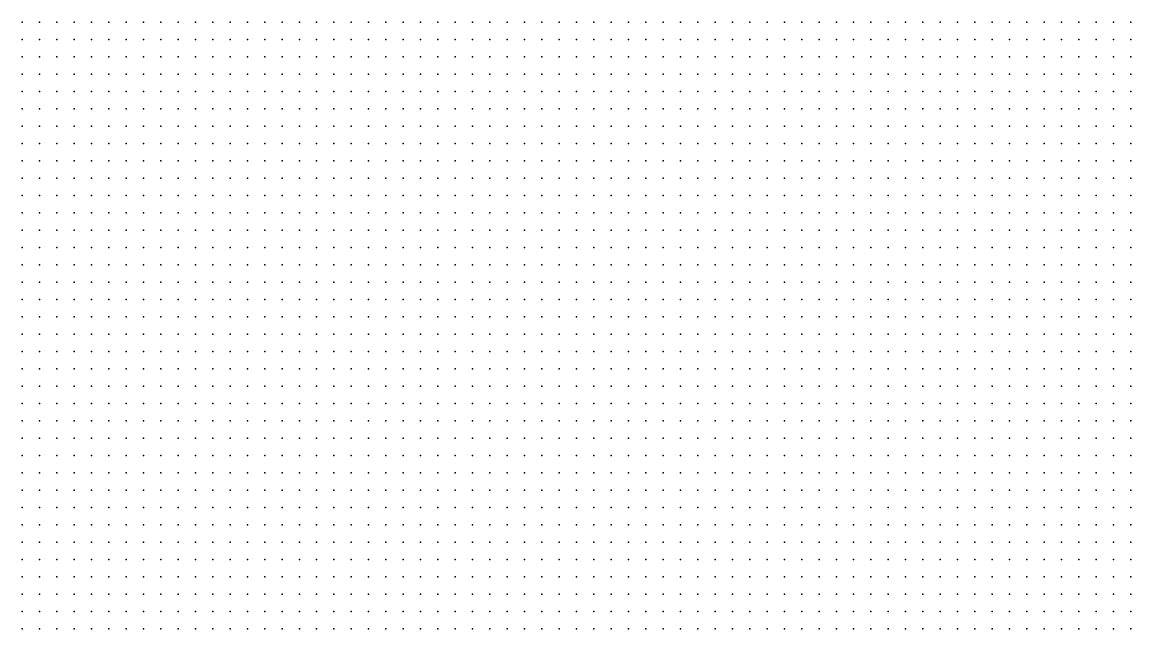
# Model space of a CAD drawing. Header units: metres. Extents: x 287878 to 288137, y 62805 to 63074.
# Drawn here: x 287943 to 288007, y 62912 to 62947 of the extents above; entities that cross this region are included whole.
import ezdxf

# ---------------------------------------------------------------- set-up
doc = ezdxf.new("R2010")
doc.units = ezdxf.units.M
doc.layers.add('SURVEY_INTERP', color=8, linetype='Continuous')

msp = doc.modelspace()

# ---------------------------------------------------------------- linework, layer by layer
at = {"layer": 'SURVEY_INTERP'}
for p in [(287943, 62947, 120.761), (287944, 62947, 120.745), (287945, 62947, 120.729), (287946, 62947, 120.712), (287947, 62947, 120.695), (287948, 62947, 120.678), (287949, 62947, 120.66), (287950, 62947, 120.641), (287951, 62947, 120.623), (287952, 62947, 120.604), (287953, 62947, 120.584), (287954, 62947, 120.564), (287955, 62947, 120.544), (287956, 62947, 120.524), (287957, 62947, 120.503), (287958, 62947, 120.482), (287959, 62947, 120.46), (287960, 62947, 120.439), (287961, 62947, 120.417), (287962, 62947, 120.394), (287963, 62947, 120.372), (287964, 62947, 120.349), (287965, 62947, 120.326), (287966, 62947, 120.303), (287967, 62947, 120.28), (287968, 62947, 120.256), (287969, 62947, 120.232), (287970, 62947, 120.209), (287971, 62947, 120.185), (287972, 62947, 120.16), (287973, 62947, 120.136), (287974, 62947, 120.112), (287975, 62947, 120.088), (287976, 62947, 120.063), (287977, 62947, 120.039), (287978, 62947, 120.014), (287979, 62947, 119.99), (287980, 62947, 119.965), (287981, 62947, 119.94), (287982, 62947, 119.916), (287983, 62947, 119.891), (287984, 62947, 119.866), (287985, 62947, 119.842), (287986, 62947, 119.817), (287987, 62947, 119.792), (287988, 62947, 119.768), (287989, 62947, 119.743), (287990, 62947, 119.719), (287991, 62947, 119.694), (287992, 62947, 119.67), (287993, 62947, 119.646), (287994, 62947, 119.621), (287995, 62947, 119.597), (287996, 62947, 119.573), (287997, 62947, 119.549), (287998, 62947, 119.525), (287999, 62947, 119.502), (288000, 62947, 119.478), (288001, 62947, 119.455), (288002, 62947, 119.432), (288003, 62947, 119.409), (288004, 62947, 119.387), (288005, 62947, 119.365), (288006, 62947, 119.343), (288007, 62947, 119.322), (287943, 62946, 120.712), (287944, 62946, 120.696), (287945, 62946, 120.68), (287946, 62946, 120.663), (287947, 62946, 120.646), (287948, 62946, 120.628), (287949, 62946, 120.611), (287950, 62946, 120.592), (287951, 62946, 120.574), (287952, 62946, 120.555), (287953, 62946, 120.536), (287954, 62946, 120.516), (287955, 62946, 120.496), (287956, 62946, 120.476), (287957, 62946, 120.455), (287958, 62946, 120.434), (287959, 62946, 120.413), (287960, 62946, 120.391), (287961, 62946, 120.37), (287962, 62946, 120.348), (287963, 62946, 120.325), (287964, 62946, 120.303), (287965, 62946, 120.28), (287966, 62946, 120.257), (287967, 62946, 120.234), (287968, 62946, 120.211), (287969, 62946, 120.187), (287970, 62946, 120.164), (287971, 62946, 120.14), (287972, 62946, 120.116), (287973, 62946, 120.092), (287974, 62946, 120.068), (287975, 62946, 120.044), (287976, 62946, 120.02), (287977, 62946, 119.996), (287978, 62946, 119.971), (287979, 62946, 119.947), (287980, 62946, 119.923), (287981, 62946, 119.898), (287982, 62946, 119.874), (287983, 62946, 119.85), (287984, 62946, 119.825), (287985, 62946, 119.801), (287986, 62946, 119.777), (287987, 62946, 119.752), (287988, 62946, 119.728), (287989, 62946, 119.704), (287990, 62946, 119.68), (287991, 62946, 119.655), (287992, 62946, 119.631), (287993, 62946, 119.607), (287994, 62946, 119.584), (287995, 62946, 119.56), (287996, 62946, 119.536), (287997, 62946, 119.513), (287998, 62946, 119.489), (287999, 62946, 119.466), (288000, 62946, 119.443), (288001, 62946, 119.421), (288002, 62946, 119.399), (288003, 62946, 119.377), (288004, 62946, 119.355), (288005, 62946, 119.334), (288006, 62946, 119.313), (288007, 62946, 119.293), (287943, 62945, 120.663), (287944, 62945, 120.647), (287945, 62945, 120.631), (287946, 62945, 120.614), (287947, 62945, 120.597), (287948, 62945, 120.58), (287949, 62945, 120.562), (287950, 62945, 120.544), (287951, 62945, 120.526), (287952, 62945, 120.507), (287953, 62945, 120.488), (287954, 62945, 120.468), (287955, 62945, 120.448), (287956, 62945, 120.428), (287957, 62945, 120.408), (287958, 62945, 120.387), (287959, 62945, 120.366), (287960, 62945, 120.345), (287961, 62945, 120.323), (287962, 62945, 120.301), (287963, 62945, 120.279), (287964, 62945, 120.257), (287965, 62945, 120.234), (287966, 62945, 120.212), (287967, 62945, 120.189), (287968, 62945, 120.166), (287969, 62945, 120.143), (287970, 62945, 120.119), (287971, 62945, 120.096), (287972, 62945, 120.072), (287973, 62945, 120.049), (287974, 62945, 120.025), (287975, 62945, 120.001), (287976, 62945, 119.977), (287977, 62945, 119.953), (287978, 62945, 119.929), (287979, 62945, 119.905), (287980, 62945, 119.881), (287981, 62945, 119.857), (287982, 62945, 119.833), (287983, 62945, 119.809), (287984, 62945, 119.785), (287985, 62945, 119.761), (287986, 62945, 119.737), (287987, 62945, 119.713), (287988, 62945, 119.689), (287989, 62945, 119.665), (287990, 62945, 119.641), (287991, 62945, 119.617), (287992, 62945, 119.593), (287993, 62945, 119.57), (287994, 62945, 119.546), (287995, 62945, 119.523), (287996, 62945, 119.5), (287997, 62945, 119.477), (287998, 62945, 119.454), (287999, 62945, 119.432), (288000, 62945, 119.409), (288001, 62945, 119.387), (288002, 62945, 119.366), (288003, 62945, 119.345), (288004, 62945, 119.324), (288005, 62945, 119.303), (288006, 62945, 119.283), (288007, 62945, 119.264), (287943, 62944, 120.614), (287944, 62944, 120.599), (287945, 62944, 120.583), (287946, 62944, 120.566), (287947, 62944, 120.549), (287948, 62944, 120.532), (287949, 62944, 120.514), (287950, 62944, 120.496), (287951, 62944, 120.478), (287952, 62944, 120.459), (287953, 62944, 120.44), (287954, 62944, 120.421), (287955, 62944, 120.401), (287956, 62944, 120.381), (287957, 62944, 120.361), (287958, 62944, 120.34), (287959, 62944, 120.32), (287960, 62944, 120.299), (287961, 62944, 120.277), (287962, 62944, 120.256), (287963, 62944, 120.234), (287964, 62944, 120.212), (287965, 62944, 120.189), (287966, 62944, 120.167), (287967, 62944, 120.144), (287968, 62944, 120.122), (287969, 62944, 120.099), (287970, 62944, 120.076), (287971, 62944, 120.052), (287972, 62944, 120.029), (287973, 62944, 120.006), (287974, 62944, 119.982), (287975, 62944, 119.958), (287976, 62944, 119.935), (287977, 62944, 119.911), (287978, 62944, 119.887), (287979, 62944, 119.864), (287980, 62944, 119.84), (287981, 62944, 119.816), (287982, 62944, 119.792), (287983, 62944, 119.768), (287984, 62944, 119.745), (287985, 62944, 119.721), (287986, 62944, 119.697), (287987, 62944, 119.673), (287988, 62944, 119.65), (287989, 62944, 119.626), (287990, 62944, 119.603), (287991, 62944, 119.579), (287992, 62944, 119.556), (287993, 62944, 119.533), (287994, 62944, 119.51), (287995, 62944, 119.487), (287996, 62944, 119.464), (287997, 62944, 119.442), (287998, 62944, 119.42), (287999, 62944, 119.398), (288000, 62944, 119.376), (288001, 62944, 119.355), (288002, 62944, 119.334), (288003, 62944, 119.313), (288004, 62944, 119.293), (288005, 62944, 119.273), (288006, 62944, 119.254), (288007, 62944, 119.236), (287943, 62943, 120.567), (287944, 62943, 120.551), (287945, 62943, 120.535), (287946, 62943, 120.519), (287947, 62943, 120.502), (287948, 62943, 120.485), (287949, 62943, 120.467), (287950, 62943, 120.449), (287951, 62943, 120.431), (287952, 62943, 120.412), (287953, 62943, 120.393), (287954, 62943, 120.374), (287955, 62943, 120.355), (287956, 62943, 120.335), (287957, 62943, 120.315), (287958, 62943, 120.295), (287959, 62943, 120.274), (287960, 62943, 120.253), (287961, 62943, 120.232), (287962, 62943, 120.21), (287963, 62943, 120.189), (287964, 62943, 120.167), (287965, 62943, 120.145), (287966, 62943, 120.123), (287967, 62943, 120.1), (287968, 62943, 120.078), (287969, 62943, 120.055), (287970, 62943, 120.032), (287971, 62943, 120.009), (287972, 62943, 119.986), (287973, 62943, 119.963), (287974, 62943, 119.94), (287975, 62943, 119.916), (287976, 62943, 119.893), (287977, 62943, 119.87), (287978, 62943, 119.846), (287979, 62943, 119.823), (287980, 62943, 119.799), (287981, 62943, 119.775), (287982, 62943, 119.752), (287983, 62943, 119.728), (287984, 62943, 119.705), (287985, 62943, 119.681), (287986, 62943, 119.658), (287987, 62943, 119.635), (287988, 62943, 119.611), (287989, 62943, 119.588), (287990, 62943, 119.565), (287991, 62943, 119.542), (287992, 62943, 119.519), (287993, 62943, 119.496), (287994, 62943, 119.474), (287995, 62943, 119.451), (287996, 62943, 119.429), (287997, 62943, 119.407), (287998, 62943, 119.386), (287999, 62943, 119.364), (288000, 62943, 119.343), (288001, 62943, 119.322), (288002, 62943, 119.302), (288003, 62943, 119.282), (288004, 62943, 119.263), (288005, 62943, 119.244), (288006, 62943, 119.226), (288007, 62943, 119.208), (287943, 62942, 120.52), (287944, 62942, 120.504), (287945, 62942, 120.488), (287946, 62942, 120.472), (287947, 62942, 120.455), (287948, 62942, 120.438), (287949, 62942, 120.42), (287950, 62942, 120.403), (287951, 62942, 120.385), (287952, 62942, 120.366), (287953, 62942, 120.347), (287954, 62942, 120.328), (287955, 62942, 120.309), (287956, 62942, 120.289), (287957, 62942, 120.269), (287958, 62942, 120.249), (287959, 62942, 120.229), (287960, 62942, 120.208), (287961, 62942, 120.187), (287962, 62942, 120.166), (287963, 62942, 120.144), (287964, 62942, 120.123), (287965, 62942, 120.101), (287966, 62942, 120.079), (287967, 62942, 120.057), (287968, 62942, 120.034), (287969, 62942, 120.012), (287970, 62942, 119.989), (287971, 62942, 119.967), (287972, 62942, 119.944), (287973, 62942, 119.921), (287974, 62942, 119.898), (287975, 62942, 119.875), (287976, 62942, 119.852), (287977, 62942, 119.828), (287978, 62942, 119.805), (287979, 62942, 119.782), (287980, 62942, 119.759), (287981, 62942, 119.735), (287982, 62942, 119.712), (287983, 62942, 119.689), (287984, 62942, 119.666), (287985, 62942, 119.643), (287986, 62942, 119.619), (287987, 62942, 119.596), (287988, 62942, 119.573), (287989, 62942, 119.551), (287990, 62942, 119.528), (287991, 62942, 119.505), (287992, 62942, 119.483), (287993, 62942, 119.46), (287994, 62942, 119.438), (287995, 62942, 119.416), (287996, 62942, 119.395), (287997, 62942, 119.373), (287998, 62942, 119.352), (287999, 62942, 119.331), (288000, 62942, 119.311), (288001, 62942, 119.291), (288002, 62942, 119.271), (288003, 62942, 119.252), (288004, 62942, 119.234), (288005, 62942, 119.216), (288006, 62942, 119.198), (288007, 62942, 119.181), (287943, 62941, 120.473), (287944, 62941, 120.458), (287945, 62941, 120.442), (287946, 62941, 120.425), (287947, 62941, 120.409), (287948, 62941, 120.392), (287949, 62941, 120.374), (287950, 62941, 120.357), (287951, 62941, 120.339), (287952, 62941, 120.32), (287953, 62941, 120.302), (287954, 62941, 120.283), (287955, 62941, 120.264), (287956, 62941, 120.244), (287957, 62941, 120.224), (287958, 62941, 120.204), (287959, 62941, 120.184), (287960, 62941, 120.163), (287961, 62941, 120.143), (287962, 62941, 120.122), (287963, 62941, 120.1), (287964, 62941, 120.079), (287965, 62941, 120.057), (287966, 62941, 120.036), (287967, 62941, 120.014), (287968, 62941, 119.991), (287969, 62941, 119.969), (287970, 62941, 119.947), (287971, 62941, 119.924), (287972, 62941, 119.902), (287973, 62941, 119.879), (287974, 62941, 119.856), (287975, 62941, 119.834), (287976, 62941, 119.811), (287977, 62941, 119.788), (287978, 62941, 119.765), (287979, 62941, 119.742), (287980, 62941, 119.719), (287981, 62941, 119.696), (287982, 62941, 119.673), (287983, 62941, 119.65), (287984, 62941, 119.627), (287985, 62941, 119.604), (287986, 62941, 119.581), (287987, 62941, 119.559), (287988, 62941, 119.536), (287989, 62941, 119.514), (287990, 62941, 119.491), (287991, 62941, 119.469), (287992, 62941, 119.447), (287993, 62941, 119.425), (287994, 62941, 119.403), (287995, 62941, 119.382), (287996, 62941, 119.361), (287997, 62941, 119.34), (287998, 62941, 119.319), (287999, 62941, 119.299), (288000, 62941, 119.279), (288001, 62941, 119.26), (288002, 62941, 119.241), (288003, 62941, 119.222), (288004, 62941, 119.205), (288005, 62941, 119.187), (288006, 62941, 119.171), (288007, 62941, 119.155), (287943, 62940, 120.427), (287944, 62940, 120.412), (287945, 62940, 120.396), (287946, 62940, 120.38), (287947, 62940, 120.363), (287948, 62940, 120.346), (287949, 62940, 120.329), (287950, 62940, 120.311), (287951, 62940, 120.293), (287952, 62940, 120.275), (287953, 62940, 120.257), (287954, 62940, 120.238), (287955, 62940, 120.219), (287956, 62940, 120.199), (287957, 62940, 120.18), (287958, 62940, 120.16), (287959, 62940, 120.14), (287960, 62940, 120.119), (287961, 62940, 120.099), (287962, 62940, 120.078), (287963, 62940, 120.057), (287964, 62940, 120.036), (287965, 62940, 120.014), (287966, 62940, 119.993), (287967, 62940, 119.971), (287968, 62940, 119.949), (287969, 62940, 119.927), (287970, 62940, 119.905), (287971, 62940, 119.883), (287972, 62940, 119.86), (287973, 62940, 119.838), (287974, 62940, 119.815), (287975, 62940, 119.793), (287976, 62940, 119.77), (287977, 62940, 119.747), (287978, 62940, 119.725), (287979, 62940, 119.702), (287980, 62940, 119.679), (287981, 62940, 119.657), (287982, 62940, 119.634), (287983, 62940, 119.611), (287984, 62940, 119.589), (287985, 62940, 119.566), (287986, 62940, 119.544), (287987, 62940, 119.521), (287988, 62940, 119.499), (287989, 62940, 119.477), (287990, 62940, 119.455), (287991, 62940, 119.433), (287992, 62940, 119.411), (287993, 62940, 119.39), (287994, 62940, 119.369), (287995, 62940, 119.348), (287996, 62940, 119.327), (287997, 62940, 119.307), (287998, 62940, 119.287), (287999, 62940, 119.267), (288000, 62940, 119.248), (288001, 62940, 119.229), (288002, 62940, 119.211), (288003, 62940, 119.193), (288004, 62940, 119.176), (288005, 62940, 119.16), (288006, 62940, 119.144), (288007, 62940, 119.129), (287943, 62939, 120.382), (287944, 62939, 120.367), (287945, 62939, 120.351), (287946, 62939, 120.334), (287947, 62939, 120.318), (287948, 62939, 120.301), (287949, 62939, 120.284), (287950, 62939, 120.266), (287951, 62939, 120.249), (287952, 62939, 120.231), (287953, 62939, 120.212), (287954, 62939, 120.193), (287955, 62939, 120.174), (287956, 62939, 120.155), (287957, 62939, 120.136), (287958, 62939, 120.116), (287959, 62939, 120.096), (287960, 62939, 120.076), (287961, 62939, 120.055), (287962, 62939, 120.035), (287963, 62939, 120.014), (287964, 62939, 119.993), (287965, 62939, 119.972), (287966, 62939, 119.95), (287967, 62939, 119.929), (287968, 62939, 119.907), (287969, 62939, 119.885), (287970, 62939, 119.863), (287971, 62939, 119.841), (287972, 62939, 119.819), (287973, 62939, 119.797), (287974, 62939, 119.775), (287975, 62939, 119.752), (287976, 62939, 119.73), (287977, 62939, 119.708), (287978, 62939, 119.685), (287979, 62939, 119.663), (287980, 62939, 119.64), (287981, 62939, 119.618), (287982, 62939, 119.596), (287983, 62939, 119.573), (287984, 62939, 119.551), (287985, 62939, 119.529), (287986, 62939, 119.507), (287987, 62939, 119.485), (287988, 62939, 119.463), (287989, 62939, 119.441), (287990, 62939, 119.419), (287991, 62939, 119.398), (287992, 62939, 119.377), (287993, 62939, 119.356), (287994, 62939, 119.335), (287995, 62939, 119.314), (287996, 62939, 119.294), (287997, 62939, 119.274), (287998, 62939, 119.255), (287999, 62939, 119.236), (288000, 62939, 119.217), (288001, 62939, 119.199), (288002, 62939, 119.181), (288003, 62939, 119.165), (288004, 62939, 119.148), (288005, 62939, 119.133), (288006, 62939, 119.118), (288007, 62939, 119.104), (287943, 62938, 120.337), (287944, 62938, 120.322), (287945, 62938, 120.306), (287946, 62938, 120.29), (287947, 62938, 120.273), (287948, 62938, 120.257), (287949, 62938, 120.24), (287950, 62938, 120.222), (287951, 62938, 120.204), (287952, 62938, 120.186), (287953, 62938, 120.168), (287954, 62938, 120.15), (287955, 62938, 120.131), (287956, 62938, 120.112), (287957, 62938, 120.092), (287958, 62938, 120.073), (287959, 62938, 120.053), (287960, 62938, 120.033), (287961, 62938, 120.013), (287962, 62938, 119.992), (287963, 62938, 119.971), (287964, 62938, 119.951), (287965, 62938, 119.93), (287966, 62938, 119.908), (287967, 62938, 119.887), (287968, 62938, 119.866), (287969, 62938, 119.844), (287970, 62938, 119.822), (287971, 62938, 119.801), (287972, 62938, 119.779), (287973, 62938, 119.757), (287974, 62938, 119.735), (287975, 62938, 119.713), (287976, 62938, 119.69), (287977, 62938, 119.668), (287978, 62938, 119.646), (287979, 62938, 119.624), (287980, 62938, 119.602), (287981, 62938, 119.58), (287982, 62938, 119.558), (287983, 62938, 119.535), (287984, 62938, 119.513), (287985, 62938, 119.492), (287986, 62938, 119.47), (287987, 62938, 119.448), (287988, 62938, 119.427), (287989, 62938, 119.405), (287990, 62938, 119.384), (287991, 62938, 119.363), (287992, 62938, 119.342), (287993, 62938, 119.322), (287994, 62938, 119.301), (287995, 62938, 119.281), (287996, 62938, 119.262), (287997, 62938, 119.242), (287998, 62938, 119.223), (287999, 62938, 119.205), (288000, 62938, 119.187), (288001, 62938, 119.169), (288002, 62938, 119.152), (288003, 62938, 119.136), (288004, 62938, 119.121), (288005, 62938, 119.106), (288006, 62938, 119.092), (288007, 62938, 119.079), (287943, 62937, 120.293), (287944, 62937, 120.278), (287945, 62937, 120.262), (287946, 62937, 120.246), (287947, 62937, 120.229), (287948, 62937, 120.213), (287949, 62937, 120.196), (287950, 62937, 120.178), (287951, 62937, 120.161), (287952, 62937, 120.143), (287953, 62937, 120.125), (287954, 62937, 120.106), (287955, 62937, 120.087), (287956, 62937, 120.069), (287957, 62937, 120.049), (287958, 62937, 120.03), (287959, 62937, 120.01), (287960, 62937, 119.99), (287961, 62937, 119.97), (287962, 62937, 119.95), (287963, 62937, 119.929), (287964, 62937, 119.909), (287965, 62937, 119.888), (287966, 62937, 119.867), (287967, 62937, 119.846), (287968, 62937, 119.825), (287969, 62937, 119.803), (287970, 62937, 119.782), (287971, 62937, 119.76), (287972, 62937, 119.738), (287973, 62937, 119.717), (287974, 62937, 119.695), (287975, 62937, 119.673), (287976, 62937, 119.651), (287977, 62937, 119.629), (287978, 62937, 119.607), (287979, 62937, 119.586), (287980, 62937, 119.564), (287981, 62937, 119.542), (287982, 62937, 119.52), (287983, 62937, 119.498), (287984, 62937, 119.477), (287985, 62937, 119.455), (287986, 62937, 119.433), (287987, 62937, 119.412), (287988, 62937, 119.391), (287989, 62937, 119.37), (287990, 62937, 119.349), (287991, 62937, 119.328), (287992, 62937, 119.308), (287993, 62937, 119.288), (287994, 62937, 119.268), (287995, 62937, 119.249), (287996, 62937, 119.229), (287997, 62937, 119.211), (287998, 62937, 119.192), (287999, 62937, 119.174), (288000, 62937, 119.157), (288001, 62937, 119.14), (288002, 62937, 119.124), (288003, 62937, 119.108), (288004, 62937, 119.094), (288005, 62937, 119.08), (288006, 62937, 119.066), (288007, 62937, 119.054), (287943, 62936, 120.249), (287944, 62936, 120.234), (287945, 62936, 120.218), (287946, 62936, 120.202), (287947, 62936, 120.186), (287948, 62936, 120.169), (287949, 62936, 120.152), (287950, 62936, 120.135), (287951, 62936, 120.118), (287952, 62936, 120.1), (287953, 62936, 120.082), (287954, 62936, 120.063), (287955, 62936, 120.045), (287956, 62936, 120.026), (287957, 62936, 120.007), (287958, 62936, 119.988), (287959, 62936, 119.968), (287960, 62936, 119.948), (287961, 62936, 119.928), (287962, 62936, 119.908), (287963, 62936, 119.888), (287964, 62936, 119.867), (287965, 62936, 119.847), (287966, 62936, 119.826), (287967, 62936, 119.805), (287968, 62936, 119.784), (287969, 62936, 119.763), (287970, 62936, 119.742), (287971, 62936, 119.72), (287972, 62936, 119.699), (287973, 62936, 119.677), (287974, 62936, 119.656), (287975, 62936, 119.634), (287976, 62936, 119.612), (287977, 62936, 119.591), (287978, 62936, 119.569), (287979, 62936, 119.548), (287980, 62936, 119.526), (287981, 62936, 119.504), (287982, 62936, 119.483), (287983, 62936, 119.461), (287984, 62936, 119.44), (287985, 62936, 119.419), (287986, 62936, 119.398), (287987, 62936, 119.377), (287988, 62936, 119.356), (287989, 62936, 119.335), (287990, 62936, 119.315), (287991, 62936, 119.294), (287992, 62936, 119.274), (287993, 62936, 119.255), (287994, 62936, 119.235), (287995, 62936, 119.216), (287996, 62936, 119.198), (287997, 62936, 119.179), (287998, 62936, 119.162), (287999, 62936, 119.144), (288000, 62936, 119.128), (288001, 62936, 119.111), (288002, 62936, 119.096), (288003, 62936, 119.081), (288004, 62936, 119.067), (288005, 62936, 119.054), (288006, 62936, 119.041), (288007, 62936, 119.03), (287943, 62935, 120.206), (287944, 62935, 120.191), (287945, 62935, 120.175), (287946, 62935, 120.159), (287947, 62935, 120.143), (287948, 62935, 120.126), (287949, 62935, 120.109), (287950, 62935, 120.092), (287951, 62935, 120.075), (287952, 62935, 120.057), (287953, 62935, 120.039), (287954, 62935, 120.021), (287955, 62935, 120.002), (287956, 62935, 119.984), (287957, 62935, 119.965), (287958, 62935, 119.946), (287959, 62935, 119.926), (287960, 62935, 119.907), (287961, 62935, 119.887), (287962, 62935, 119.867), (287963, 62935, 119.847), (287964, 62935, 119.826), (287965, 62935, 119.806), (287966, 62935, 119.785), (287967, 62935, 119.765), (287968, 62935, 119.744), (287969, 62935, 119.723), (287970, 62935, 119.702), (287971, 62935, 119.681), (287972, 62935, 119.659), (287973, 62935, 119.638), (287974, 62935, 119.617), (287975, 62935, 119.595), (287976, 62935, 119.574), (287977, 62935, 119.553), (287978, 62935, 119.531), (287979, 62935, 119.51), (287980, 62935, 119.489), (287981, 62935, 119.467), (287982, 62935, 119.446), (287983, 62935, 119.425), (287984, 62935, 119.404), (287985, 62935, 119.383), (287986, 62935, 119.362), (287987, 62935, 119.341), (287988, 62935, 119.321), (287989, 62935, 119.301), (287990, 62935, 119.281), (287991, 62935, 119.261), (287992, 62935, 119.241), (287993, 62935, 119.222), (287994, 62935, 119.203), (287995, 62935, 119.185), (287996, 62935, 119.166), (287997, 62935, 119.149), (287998, 62935, 119.131), (287999, 62935, 119.115), (288000, 62935, 119.098), (288001, 62935, 119.083), (288002, 62935, 119.068), (288003, 62935, 119.054), (288004, 62935, 119.041), (288005, 62935, 119.028), (288006, 62935, 119.017), (288007, 62935, 119.006), (287943, 62934, 120.164), (287944, 62934, 120.148), (287945, 62934, 120.133), (287946, 62934, 120.117), (287947, 62934, 120.1), (287948, 62934, 120.084), (287949, 62934, 120.067), (287950, 62934, 120.05), (287951, 62934, 120.033), (287952, 62934, 120.015), (287953, 62934, 119.997), (287954, 62934, 119.979), (287955, 62934, 119.961), (287956, 62934, 119.942), (287957, 62934, 119.923), (287958, 62934, 119.904), (287959, 62934, 119.885), (287960, 62934, 119.866), (287961, 62934, 119.846), (287962, 62934, 119.826), (287963, 62934, 119.806), (287964, 62934, 119.786), (287965, 62934, 119.766), (287966, 62934, 119.745), (287967, 62934, 119.725), (287968, 62934, 119.704), (287969, 62934, 119.683), (287970, 62934, 119.662), (287971, 62934, 119.642), (287972, 62934, 119.621), (287973, 62934, 119.599), (287974, 62934, 119.578), (287975, 62934, 119.557), (287976, 62934, 119.536), (287977, 62934, 119.515), (287978, 62934, 119.494), (287979, 62934, 119.473), (287980, 62934, 119.452), (287981, 62934, 119.431), (287982, 62934, 119.41), (287983, 62934, 119.389), (287984, 62934, 119.368), (287985, 62934, 119.348), (287986, 62934, 119.327), (287987, 62934, 119.307), (287988, 62934, 119.287), (287989, 62934, 119.267), (287990, 62934, 119.247), (287991, 62934, 119.228), (287992, 62934, 119.209), (287993, 62934, 119.19), (287994, 62934, 119.171), (287995, 62934, 119.153), (287996, 62934, 119.135), (287997, 62934, 119.118), (287998, 62934, 119.101), (287999, 62934, 119.085), (288000, 62934, 119.07), (288001, 62934, 119.055), (288002, 62934, 119.041), (288003, 62934, 119.027), (288004, 62934, 119.015), (288005, 62934, 119.003), (288006, 62934, 118.992), (288007, 62934, 118.983), (287943, 62933, 120.122), (287944, 62933, 120.106), (287945, 62933, 120.091), (287946, 62933, 120.075), (287947, 62933, 120.059), (287948, 62933, 120.042), (287949, 62933, 120.025), (287950, 62933, 120.008), (287951, 62933, 119.991), (287952, 62933, 119.973), (287953, 62933, 119.956), (287954, 62933, 119.938), (287955, 62933, 119.919), (287956, 62933, 119.901), (287957, 62933, 119.882), (287958, 62933, 119.863), (287959, 62933, 119.844), (287960, 62933, 119.825), (287961, 62933, 119.805), (287962, 62933, 119.786), (287963, 62933, 119.766), (287964, 62933, 119.746), (287965, 62933, 119.726), (287966, 62933, 119.706), (287967, 62933, 119.685), (287968, 62933, 119.665), (287969, 62933, 119.644), (287970, 62933, 119.624), (287971, 62933, 119.603), (287972, 62933, 119.582), (287973, 62933, 119.561), (287974, 62933, 119.54), (287975, 62933, 119.519), (287976, 62933, 119.499), (287977, 62933, 119.478), (287978, 62933, 119.457), (287979, 62933, 119.436), (287980, 62933, 119.415), (287981, 62933, 119.394), (287982, 62933, 119.374), (287983, 62933, 119.353), (287984, 62933, 119.333), (287985, 62933, 119.313), (287986, 62933, 119.292), (287987, 62933, 119.272), (287988, 62933, 119.253), (287989, 62933, 119.233), (287990, 62933, 119.214), (287991, 62933, 119.195), (287992, 62933, 119.176), (287993, 62933, 119.158), (287994, 62933, 119.14), (287995, 62933, 119.122), (287996, 62933, 119.105), (287997, 62933, 119.088), (287998, 62933, 119.072), (287999, 62933, 119.056), (288000, 62933, 119.041), (288001, 62933, 119.027), (288002, 62933, 119.013), (288003, 62933, 119.001), (288004, 62933, 118.989), (288005, 62933, 118.978), (288006, 62933, 118.968), (288007, 62933, 118.959), (287943, 62932, 120.08), (287944, 62932, 120.065), (287945, 62932, 120.049), (287946, 62932, 120.033), (287947, 62932, 120.017), (287948, 62932, 120.001), (287949, 62932, 119.984), (287950, 62932, 119.967), (287951, 62932, 119.95), (287952, 62932, 119.932), (287953, 62932, 119.915), (287954, 62932, 119.897), (287955, 62932, 119.879), (287956, 62932, 119.86), (287957, 62932, 119.842), (287958, 62932, 119.823), (287959, 62932, 119.804), (287960, 62932, 119.785), (287961, 62932, 119.765), (287962, 62932, 119.746), (287963, 62932, 119.726), (287964, 62932, 119.706), (287965, 62932, 119.686), (287966, 62932, 119.666), (287967, 62932, 119.646), (287968, 62932, 119.626), (287969, 62932, 119.606), (287970, 62932, 119.585), (287971, 62932, 119.565), (287972, 62932, 119.544), (287973, 62932, 119.523), (287974, 62932, 119.503), (287975, 62932, 119.482), (287976, 62932, 119.461), (287977, 62932, 119.441), (287978, 62932, 119.42), (287979, 62932, 119.4), (287980, 62932, 119.379), (287981, 62932, 119.359), (287982, 62932, 119.338), (287983, 62932, 119.318), (287984, 62932, 119.298), (287985, 62932, 119.278), (287986, 62932, 119.258), (287987, 62932, 119.239), (287988, 62932, 119.219), (287989, 62932, 119.2), (287990, 62932, 119.181), (287991, 62932, 119.162), (287992, 62932, 119.144), (287993, 62932, 119.126), (287994, 62932, 119.109), (287995, 62932, 119.091), (287996, 62932, 119.075), (287997, 62932, 119.058), (287998, 62932, 119.043), (287999, 62932, 119.028), (288000, 62932, 119.013), (288001, 62932, 119), (288002, 62932, 118.987), (288003, 62932, 118.974), (288004, 62932, 118.963), (288005, 62932, 118.953), (288006, 62932, 118.944), (288007, 62932, 118.936), (287943, 62931, 120.039), (287944, 62931, 120.023), (287945, 62931, 120.008), (287946, 62931, 119.992), (287947, 62931, 119.976), (287948, 62931, 119.96), (287949, 62931, 119.943), (287950, 62931, 119.926), (287951, 62931, 119.909), (287952, 62931, 119.892), (287953, 62931, 119.874), (287954, 62931, 119.856), (287955, 62931, 119.838), (287956, 62931, 119.82), (287957, 62931, 119.801), (287958, 62931, 119.783), (287959, 62931, 119.764), (287960, 62931, 119.745), (287961, 62931, 119.726), (287962, 62931, 119.706), (287963, 62931, 119.687), (287964, 62931, 119.667), (287965, 62931, 119.647), (287966, 62931, 119.628), (287967, 62931, 119.608), (287968, 62931, 119.587), (287969, 62931, 119.567), (287970, 62931, 119.547), (287971, 62931, 119.527), (287972, 62931, 119.506), (287973, 62931, 119.486), (287974, 62931, 119.466), (287975, 62931, 119.445), (287976, 62931, 119.425), (287977, 62931, 119.404), (287978, 62931, 119.384), (287979, 62931, 119.364), (287980, 62931, 119.343), (287981, 62931, 119.323), (287982, 62931, 119.303), (287983, 62931, 119.283), (287984, 62931, 119.263), (287985, 62931, 119.244), (287986, 62931, 119.224), (287987, 62931, 119.205), (287988, 62931, 119.186), (287989, 62931, 119.167), (287990, 62931, 119.149), (287991, 62931, 119.13), (287992, 62931, 119.112), (287993, 62931, 119.095), (287994, 62931, 119.078), (287995, 62931, 119.061), (287996, 62931, 119.045), (287997, 62931, 119.029), (287998, 62931, 119.014), (287999, 62931, 118.999), (288000, 62931, 118.985), (288001, 62931, 118.972), (288002, 62931, 118.96), (288003, 62931, 118.949), (288004, 62931, 118.938), (288005, 62931, 118.929), (288006, 62931, 118.92), (288007, 62931, 118.913), (287943, 62930, 119.998), (287944, 62930, 119.983), (287945, 62930, 119.967), (287946, 62930, 119.951), (287947, 62930, 119.935), (287948, 62930, 119.919), (287949, 62930, 119.903), (287950, 62930, 119.886), (287951, 62930, 119.869), (287952, 62930, 119.851), (287953, 62930, 119.834), (287954, 62930, 119.816), (287955, 62930, 119.798), (287956, 62930, 119.78), (287957, 62930, 119.762), (287958, 62930, 119.743), (287959, 62930, 119.724), (287960, 62930, 119.706), (287961, 62930, 119.687), (287962, 62930, 119.667), (287963, 62930, 119.648), (287964, 62930, 119.628), (287965, 62930, 119.609), (287966, 62930, 119.589), (287967, 62930, 119.569), (287968, 62930, 119.549), (287969, 62930, 119.529), (287970, 62930, 119.509), (287971, 62930, 119.489), (287972, 62930, 119.469), (287973, 62930, 119.449), (287974, 62930, 119.429), (287975, 62930, 119.408), (287976, 62930, 119.388), (287977, 62930, 119.368), (287978, 62930, 119.348), (287979, 62930, 119.328), (287980, 62930, 119.308), (287981, 62930, 119.288), (287982, 62930, 119.268), (287983, 62930, 119.249), (287984, 62930, 119.229), (287985, 62930, 119.21), (287986, 62930, 119.191), (287987, 62930, 119.172), (287988, 62930, 119.153), (287989, 62930, 119.135), (287990, 62930, 119.116), (287991, 62930, 119.099), (287992, 62930, 119.081), (287993, 62930, 119.064), (287994, 62930, 119.047), (287995, 62930, 119.031), (287996, 62930, 119.015), (287997, 62930, 119), (287998, 62930, 118.985), (287999, 62930, 118.971), (288000, 62930, 118.958), (288001, 62930, 118.945), (288002, 62930, 118.934), (288003, 62930, 118.923), (288004, 62930, 118.913), (288005, 62930, 118.904), (288006, 62930, 118.897), (288007, 62930, 118.89), (287943, 62929, 119.958), (287944, 62929, 119.943), (287945, 62929, 119.927), (287946, 62929, 119.911), (287947, 62929, 119.895), (287948, 62929, 119.879), (287949, 62929, 119.863), (287950, 62929, 119.846), (287951, 62929, 119.829), (287952, 62929, 119.812), (287953, 62929, 119.794), (287954, 62929, 119.777), (287955, 62929, 119.759), (287956, 62929, 119.741), (287957, 62929, 119.722), (287958, 62929, 119.704), (287959, 62929, 119.685), (287960, 62929, 119.667), (287961, 62929, 119.648), (287962, 62929, 119.629), (287963, 62929, 119.609), (287964, 62929, 119.59), (287965, 62929, 119.571), (287966, 62929, 119.551), (287967, 62929, 119.531), (287968, 62929, 119.512), (287969, 62929, 119.492), (287970, 62929, 119.472), (287971, 62929, 119.452), (287972, 62929, 119.432), (287973, 62929, 119.412), (287974, 62929, 119.392), (287975, 62929, 119.372), (287976, 62929, 119.352), (287977, 62929, 119.332), (287978, 62929, 119.313), (287979, 62929, 119.293), (287980, 62929, 119.273), (287981, 62929, 119.253), (287982, 62929, 119.234), (287983, 62929, 119.215), (287984, 62929, 119.195), (287985, 62929, 119.176), (287986, 62929, 119.157), (287987, 62929, 119.139), (287988, 62929, 119.12), (287989, 62929, 119.102), (287990, 62929, 119.085), (287991, 62929, 119.067), (287992, 62929, 119.05), (287993, 62929, 119.033), (287994, 62929, 119.017), (287995, 62929, 119.001), (287996, 62929, 118.986), (287997, 62929, 118.971), (287998, 62929, 118.957), (287999, 62929, 118.943), (288000, 62929, 118.931), (288001, 62929, 118.919), (288002, 62929, 118.908), (288003, 62929, 118.897), (288004, 62929, 118.888), (288005, 62929, 118.88), (288006, 62929, 118.873), (288007, 62929, 118.867), (287943, 62928, 119.918), (287944, 62928, 119.903), (287945, 62928, 119.887), (287946, 62928, 119.872), (287947, 62928, 119.856), (287948, 62928, 119.839), (287949, 62928, 119.823), (287950, 62928, 119.806), (287951, 62928, 119.789), (287952, 62928, 119.772), (287953, 62928, 119.755), (287954, 62928, 119.737), (287955, 62928, 119.72), (287956, 62928, 119.702), (287957, 62928, 119.684), (287958, 62928, 119.665), (287959, 62928, 119.647), (287960, 62928, 119.628), (287961, 62928, 119.609), (287962, 62928, 119.59), (287963, 62928, 119.571), (287964, 62928, 119.552), (287965, 62928, 119.533), (287966, 62928, 119.514), (287967, 62928, 119.494), (287968, 62928, 119.474), (287969, 62928, 119.455), (287970, 62928, 119.435), (287971, 62928, 119.415), (287972, 62928, 119.396), (287973, 62928, 119.376), (287974, 62928, 119.356), (287975, 62928, 119.336), (287976, 62928, 119.317), (287977, 62928, 119.297), (287978, 62928, 119.277), (287979, 62928, 119.258), (287980, 62928, 119.238), (287981, 62928, 119.219), (287982, 62928, 119.2), (287983, 62928, 119.181), (287984, 62928, 119.162), (287985, 62928, 119.143), (287986, 62928, 119.125), (287987, 62928, 119.106), (287988, 62928, 119.088), (287989, 62928, 119.071), (287990, 62928, 119.053), (287991, 62928, 119.036), (287992, 62928, 119.019), (287993, 62928, 119.003), (287994, 62928, 118.987), (287995, 62928, 118.972), (287996, 62928, 118.957), (287997, 62928, 118.943), (287998, 62928, 118.929), (287999, 62928, 118.916), (288000, 62928, 118.904), (288001, 62928, 118.892), (288002, 62928, 118.882), (288003, 62928, 118.872), (288004, 62928, 118.863), (288005, 62928, 118.856), (288006, 62928, 118.849), (288007, 62928, 118.845), (287943, 62927, 119.879), (287944, 62927, 119.863), (287945, 62927, 119.848), (287946, 62927, 119.832), (287947, 62927, 119.816), (287948, 62927, 119.8), (287949, 62927, 119.784), (287950, 62927, 119.767), (287951, 62927, 119.75), (287952, 62927, 119.733), (287953, 62927, 119.716), (287954, 62927, 119.699), (287955, 62927, 119.681), (287956, 62927, 119.663), (287957, 62927, 119.645), (287958, 62927, 119.627), (287959, 62927, 119.609), (287960, 62927, 119.59), (287961, 62927, 119.571), (287962, 62927, 119.553), (287963, 62927, 119.534), (287964, 62927, 119.515), (287965, 62927, 119.496), (287966, 62927, 119.476), (287967, 62927, 119.457), (287968, 62927, 119.438), (287969, 62927, 119.418), (287970, 62927, 119.399), (287971, 62927, 119.379), (287972, 62927, 119.36), (287973, 62927, 119.34), (287974, 62927, 119.32), (287975, 62927, 119.301), (287976, 62927, 119.281), (287977, 62927, 119.262), (287978, 62927, 119.243), (287979, 62927, 119.223), (287980, 62927, 119.204), (287981, 62927, 119.185), (287982, 62927, 119.166), (287983, 62927, 119.147), (287984, 62927, 119.129), (287985, 62927, 119.11), (287986, 62927, 119.092), (287987, 62927, 119.074), (287988, 62927, 119.056), (287989, 62927, 119.039), (287990, 62927, 119.022), (287991, 62927, 119.005), (287992, 62927, 118.989), (287993, 62927, 118.973), (287994, 62927, 118.958), (287995, 62927, 118.943), (287996, 62927, 118.928), (287997, 62927, 118.914), (287998, 62927, 118.901), (287999, 62927, 118.889), (288000, 62927, 118.877), (288001, 62927, 118.866), (288002, 62927, 118.856), (288003, 62927, 118.847), (288004, 62927, 118.839), (288005, 62927, 118.832), (288006, 62927, 118.826), (288007, 62927, 118.822), (287943, 62926, 119.84), (287944, 62926, 119.825), (287945, 62926, 119.809), (287946, 62926, 119.794), (287947, 62926, 119.778), (287948, 62926, 119.762), (287949, 62926, 119.745), (287950, 62926, 119.729), (287951, 62926, 119.712), (287952, 62926, 119.695), (287953, 62926, 119.678), (287954, 62926, 119.66), (287955, 62926, 119.643), (287956, 62926, 119.625), (287957, 62926, 119.607), (287958, 62926, 119.589), (287959, 62926, 119.571), (287960, 62926, 119.552), (287961, 62926, 119.534), (287962, 62926, 119.515), (287963, 62926, 119.496), (287964, 62926, 119.478), (287965, 62926, 119.459), (287966, 62926, 119.439), (287967, 62926, 119.42), (287968, 62926, 119.401), (287969, 62926, 119.382), (287970, 62926, 119.363), (287971, 62926, 119.343), (287972, 62926, 119.324), (287973, 62926, 119.304), (287974, 62926, 119.285), (287975, 62926, 119.266), (287976, 62926, 119.247), (287977, 62926, 119.227), (287978, 62926, 119.208), (287979, 62926, 119.189), (287980, 62926, 119.17), (287981, 62926, 119.151), (287982, 62926, 119.133), (287983, 62926, 119.114), (287984, 62926, 119.096), (287985, 62926, 119.078), (287986, 62926, 119.06), (287987, 62926, 119.042), (287988, 62926, 119.025), (287989, 62926, 119.008), (287990, 62926, 118.991), (287991, 62926, 118.975), (287992, 62926, 118.959), (287993, 62926, 118.943), (287994, 62926, 118.928), (287995, 62926, 118.914), (287996, 62926, 118.9), (287997, 62926, 118.886), (287998, 62926, 118.873), (287999, 62926, 118.861), (288000, 62926, 118.85), (288001, 62926, 118.84), (288002, 62926, 118.83), (288003, 62926, 118.821), (288004, 62926, 118.814), (288005, 62926, 118.808), (288006, 62926, 118.802), (288007, 62926, 118.799), (287943, 62925, 119.801), (287944, 62925, 119.786), (287945, 62925, 119.771), (287946, 62925, 119.755), (287947, 62925, 119.739), (287948, 62925, 119.723), (287949, 62925, 119.707), (287950, 62925, 119.691), (287951, 62925, 119.674), (287952, 62925, 119.657), (287953, 62925, 119.64), (287954, 62925, 119.622), (287955, 62925, 119.605), (287956, 62925, 119.587), (287957, 62925, 119.569), (287958, 62925, 119.552), (287959, 62925, 119.533), (287960, 62925, 119.515), (287961, 62925, 119.497), (287962, 62925, 119.478), (287963, 62925, 119.46), (287964, 62925, 119.441), (287965, 62925, 119.422), (287966, 62925, 119.403), (287967, 62925, 119.384), (287968, 62925, 119.365), (287969, 62925, 119.346), (287970, 62925, 119.327), (287971, 62925, 119.308), (287972, 62925, 119.288), (287973, 62925, 119.269), (287974, 62925, 119.25), (287975, 62925, 119.231), (287976, 62925, 119.212), (287977, 62925, 119.193), (287978, 62925, 119.174), (287979, 62925, 119.155), (287980, 62925, 119.137), (287981, 62925, 119.118), (287982, 62925, 119.1), (287983, 62925, 119.081), (287984, 62925, 119.063), (287985, 62925, 119.046), (287986, 62925, 119.028), (287987, 62925, 119.011), (287988, 62925, 118.994), (287989, 62925, 118.977), (287990, 62925, 118.961), (287991, 62925, 118.945), (287992, 62925, 118.929), (287993, 62925, 118.914), (287994, 62925, 118.899), (287995, 62925, 118.885), (287996, 62925, 118.871), (287997, 62925, 118.858), (287998, 62925, 118.846), (287999, 62925, 118.834), (288000, 62925, 118.824), (288001, 62925, 118.814), (288002, 62925, 118.804), (288003, 62925, 118.796), (288004, 62925, 118.789), (288005, 62925, 118.783), (288006, 62925, 118.779), (288007, 62925, 118.776), (287943, 62924, 119.763), (287944, 62924, 119.748), (287945, 62924, 119.733), (287946, 62924, 119.717), (287947, 62924, 119.701), (287948, 62924, 119.685), (287949, 62924, 119.669), (287950, 62924, 119.653), (287951, 62924, 119.636), (287952, 62924, 119.619), (287953, 62924, 119.602), (287954, 62924, 119.585), (287955, 62924, 119.568), (287956, 62924, 119.55), (287957, 62924, 119.532), (287958, 62924, 119.514), (287959, 62924, 119.496), (287960, 62924, 119.478), (287961, 62924, 119.46), (287962, 62924, 119.442), (287963, 62924, 119.423), (287964, 62924, 119.404), (287965, 62924, 119.386), (287966, 62924, 119.367), (287967, 62924, 119.348), (287968, 62924, 119.329), (287969, 62924, 119.31), (287970, 62924, 119.291), (287971, 62924, 119.272), (287972, 62924, 119.253), (287973, 62924, 119.234), (287974, 62924, 119.216), (287975, 62924, 119.197), (287976, 62924, 119.178), (287977, 62924, 119.159), (287978, 62924, 119.14), (287979, 62924, 119.122), (287980, 62924, 119.103), (287981, 62924, 119.085), (287982, 62924, 119.067), (287983, 62924, 119.049), (287984, 62924, 119.031), (287985, 62924, 119.014), (287986, 62924, 118.996), (287987, 62924, 118.979), (287988, 62924, 118.963), (287989, 62924, 118.946), (287990, 62924, 118.93), (287991, 62924, 118.915), (287992, 62924, 118.899), (287993, 62924, 118.885), (287994, 62924, 118.87), (287995, 62924, 118.856), (287996, 62924, 118.843), (287997, 62924, 118.831), (287998, 62924, 118.819), (287999, 62924, 118.808), (288000, 62924, 118.797), (288001, 62924, 118.788), (288002, 62924, 118.779), (288003, 62924, 118.771), (288004, 62924, 118.765), (288005, 62924, 118.759), (288006, 62924, 118.755), (288007, 62924, 118.753), (287943, 62923, 119.726), (287944, 62923, 119.711), (287945, 62923, 119.695), (287946, 62923, 119.68), (287947, 62923, 119.664), (287948, 62923, 119.648), (287949, 62923, 119.632), (287950, 62923, 119.615), (287951, 62923, 119.599), (287952, 62923, 119.582), (287953, 62923, 119.565), (287954, 62923, 119.548), (287955, 62923, 119.531), (287956, 62923, 119.513), (287957, 62923, 119.495), (287958, 62923, 119.478), (287959, 62923, 119.46), (287960, 62923, 119.442), (287961, 62923, 119.424), (287962, 62923, 119.405), (287963, 62923, 119.387), (287964, 62923, 119.368), (287965, 62923, 119.35), (287966, 62923, 119.331), (287967, 62923, 119.313), (287968, 62923, 119.294), (287969, 62923, 119.275), (287970, 62923, 119.256), (287971, 62923, 119.238), (287972, 62923, 119.219), (287973, 62923, 119.2), (287974, 62923, 119.181), (287975, 62923, 119.163), (287976, 62923, 119.144), (287977, 62923, 119.125), (287978, 62923, 119.107), (287979, 62923, 119.089), (287980, 62923, 119.07), (287981, 62923, 119.052), (287982, 62923, 119.035), (287983, 62923, 119.017), (287984, 62923, 118.999), (287985, 62923, 118.982), (287986, 62923, 118.965), (287987, 62923, 118.948), (287988, 62923, 118.932), (287989, 62923, 118.916), (287990, 62923, 118.9), (287991, 62923, 118.885), (287992, 62923, 118.87), (287993, 62923, 118.855), (287994, 62923, 118.842), (287995, 62923, 118.828), (287996, 62923, 118.815), (287997, 62923, 118.803), (287998, 62923, 118.792), (287999, 62923, 118.781), (288000, 62923, 118.771), (288001, 62923, 118.762), (288002, 62923, 118.754), (288003, 62923, 118.746), (288004, 62923, 118.74), (288005, 62923, 118.735), (288006, 62923, 118.732), (288007, 62923, 118.73), (287943, 62922, 119.688), (287944, 62922, 119.673), (287945, 62922, 119.658), (287946, 62922, 119.643), (287947, 62922, 119.627), (287948, 62922, 119.611), (287949, 62922, 119.595), (287950, 62922, 119.578), (287951, 62922, 119.562), (287952, 62922, 119.545), (287953, 62922, 119.528), (287954, 62922, 119.511), (287955, 62922, 119.494), (287956, 62922, 119.477), (287957, 62922, 119.459), (287958, 62922, 119.441), (287959, 62922, 119.424), (287960, 62922, 119.406), (287961, 62922, 119.388), (287962, 62922, 119.369), (287963, 62922, 119.351), (287964, 62922, 119.333), (287965, 62922, 119.314), (287966, 62922, 119.296), (287967, 62922, 119.277), (287968, 62922, 119.259), (287969, 62922, 119.24), (287970, 62922, 119.222), (287971, 62922, 119.203), (287972, 62922, 119.184), (287973, 62922, 119.166), (287974, 62922, 119.147), (287975, 62922, 119.129), (287976, 62922, 119.11), (287977, 62922, 119.092), (287978, 62922, 119.074), (287979, 62922, 119.056), (287980, 62922, 119.038), (287981, 62922, 119.02), (287982, 62922, 119.002), (287983, 62922, 118.985), (287984, 62922, 118.968), (287985, 62922, 118.951), (287986, 62922, 118.934), (287987, 62922, 118.918), (287988, 62922, 118.902), (287989, 62922, 118.886), (287990, 62922, 118.87), (287991, 62922, 118.855), (287992, 62922, 118.841), (287993, 62922, 118.827), (287994, 62922, 118.813), (287995, 62922, 118.8), (287996, 62922, 118.788), (287997, 62922, 118.776), (287998, 62922, 118.765), (287999, 62922, 118.754), (288000, 62922, 118.745), (288001, 62922, 118.736), (288002, 62922, 118.728), (288003, 62922, 118.721), (288004, 62922, 118.716), (288005, 62922, 118.711), (288006, 62922, 118.708), (288007, 62922, 118.706), (287943, 62921, 119.652), (287944, 62921, 119.637), (287945, 62921, 119.621), (287946, 62921, 119.606), (287947, 62921, 119.59), (287948, 62921, 119.574), (287949, 62921, 119.558), (287950, 62921, 119.542), (287951, 62921, 119.525), (287952, 62921, 119.509), (287953, 62921, 119.492), (287954, 62921, 119.475), (287955, 62921, 119.458), (287956, 62921, 119.44), (287957, 62921, 119.423), (287958, 62921, 119.405), (287959, 62921, 119.388), (287960, 62921, 119.37), (287961, 62921, 119.352), (287962, 62921, 119.334), (287963, 62921, 119.316), (287964, 62921, 119.298), (287965, 62921, 119.279), (287966, 62921, 119.261), (287967, 62921, 119.243), (287968, 62921, 119.224), (287969, 62921, 119.206), (287970, 62921, 119.187), (287971, 62921, 119.169), (287972, 62921, 119.15), (287973, 62921, 119.132), (287974, 62921, 119.114), (287975, 62921, 119.095), (287976, 62921, 119.077), (287977, 62921, 119.059), (287978, 62921, 119.041), (287979, 62921, 119.023), (287980, 62921, 119.006), (287981, 62921, 118.988), (287982, 62921, 118.971), (287983, 62921, 118.953), (287984, 62921, 118.936), (287985, 62921, 118.92), (287986, 62921, 118.903), (287987, 62921, 118.887), (287988, 62921, 118.871), (287989, 62921, 118.856), (287990, 62921, 118.841), (287991, 62921, 118.826), (287992, 62921, 118.812), (287993, 62921, 118.798), (287994, 62921, 118.785), (287995, 62921, 118.772), (287996, 62921, 118.76), (287997, 62921, 118.749), (287998, 62921, 118.738), (287999, 62921, 118.728), (288000, 62921, 118.719), (288001, 62921, 118.71), (288002, 62921, 118.703), (288003, 62921, 118.697), (288004, 62921, 118.691), (288005, 62921, 118.687), (288006, 62921, 118.684), (288007, 62921, 118.683), (287943, 62920, 119.615), (287944, 62920, 119.6), (287945, 62920, 119.585), (287946, 62920, 119.569), (287947, 62920, 119.554), (287948, 62920, 119.538), (287949, 62920, 119.522), (287950, 62920, 119.506), (287951, 62920, 119.489), (287952, 62920, 119.473), (287953, 62920, 119.456), (287954, 62920, 119.439), (287955, 62920, 119.422), (287956, 62920, 119.405), (287957, 62920, 119.387), (287958, 62920, 119.37), (287959, 62920, 119.352), (287960, 62920, 119.334), (287961, 62920, 119.317), (287962, 62920, 119.299), (287963, 62920, 119.281), (287964, 62920, 119.263), (287965, 62920, 119.245), (287966, 62920, 119.226), (287967, 62920, 119.208), (287968, 62920, 119.19), (287969, 62920, 119.172), (287970, 62920, 119.153), (287971, 62920, 119.135), (287972, 62920, 119.117), (287973, 62920, 119.099), (287974, 62920, 119.08), (287975, 62920, 119.062), (287976, 62920, 119.044), (287977, 62920, 119.026), (287978, 62920, 119.009), (287979, 62920, 118.991), (287980, 62920, 118.974), (287981, 62920, 118.956), (287982, 62920, 118.939), (287983, 62920, 118.922), (287984, 62920, 118.905), (287985, 62920, 118.889), (287986, 62920, 118.873), (287987, 62920, 118.857), (287988, 62920, 118.841), (287989, 62920, 118.826), (287990, 62920, 118.811), (287991, 62920, 118.797), (287992, 62920, 118.783), (287993, 62920, 118.77), (287994, 62920, 118.757), (287995, 62920, 118.744), (287996, 62920, 118.733), (287997, 62920, 118.722), (287998, 62920, 118.711), (287999, 62920, 118.702), (288000, 62920, 118.693), (288001, 62920, 118.685), (288002, 62920, 118.678), (288003, 62920, 118.672), (288004, 62920, 118.667), (288005, 62920, 118.663), (288006, 62920, 118.66), (288007, 62920, 118.659), (287943, 62919, 119.579), (287944, 62919, 119.564), (287945, 62919, 119.549), (287946, 62919, 119.533), (287947, 62919, 119.518), (287948, 62919, 119.502), (287949, 62919, 119.486), (287950, 62919, 119.47), (287951, 62919, 119.453), (287952, 62919, 119.437), (287953, 62919, 119.42), (287954, 62919, 119.403), (287955, 62919, 119.386), (287956, 62919, 119.369), (287957, 62919, 119.352), (287958, 62919, 119.335), (287959, 62919, 119.317), (287960, 62919, 119.299), (287961, 62919, 119.282), (287962, 62919, 119.264), (287963, 62919, 119.246), (287964, 62919, 119.228), (287965, 62919, 119.21), (287966, 62919, 119.192), (287967, 62919, 119.174), (287968, 62919, 119.156), (287969, 62919, 119.138), (287970, 62919, 119.12), (287971, 62919, 119.102), (287972, 62919, 119.083), (287973, 62919, 119.065), (287974, 62919, 119.047), (287975, 62919, 119.03), (287976, 62919, 119.012), (287977, 62919, 118.994), (287978, 62919, 118.976), (287979, 62919, 118.959), (287980, 62919, 118.942), (287981, 62919, 118.925), (287982, 62919, 118.908), (287983, 62919, 118.891), (287984, 62919, 118.875), (287985, 62919, 118.858), (287986, 62919, 118.843), (287987, 62919, 118.827), (287988, 62919, 118.812), (287989, 62919, 118.797), (287990, 62919, 118.782), (287991, 62919, 118.768), (287992, 62919, 118.755), (287993, 62919, 118.742), (287994, 62919, 118.729), (287995, 62919, 118.717), (287996, 62919, 118.705), (287997, 62919, 118.695), (287998, 62919, 118.685), (287999, 62919, 118.675), (288000, 62919, 118.667), (288001, 62919, 118.659), (288002, 62919, 118.652), (288003, 62919, 118.647), (288004, 62919, 118.642), (288005, 62919, 118.639), (288006, 62919, 118.636), (288007, 62919, 118.635), (287943, 62918, 119.544), (287944, 62918, 119.529), (287945, 62918, 119.513), (287946, 62918, 119.498), (287947, 62918, 119.482), (287948, 62918, 119.467), (287949, 62918, 119.451), (287950, 62918, 119.434), (287951, 62918, 119.418), (287952, 62918, 119.402), (287953, 62918, 119.385), (287954, 62918, 119.368), (287955, 62918, 119.351), (287956, 62918, 119.334), (287957, 62918, 119.317), (287958, 62918, 119.3), (287959, 62918, 119.282), (287960, 62918, 119.265), (287961, 62918, 119.247), (287962, 62918, 119.229), (287963, 62918, 119.212), (287964, 62918, 119.194), (287965, 62918, 119.176), (287966, 62918, 119.158), (287967, 62918, 119.14), (287968, 62918, 119.122), (287969, 62918, 119.104), (287970, 62918, 119.086), (287971, 62918, 119.068), (287972, 62918, 119.05), (287973, 62918, 119.033), (287974, 62918, 119.015), (287975, 62918, 118.997), (287976, 62918, 118.979), (287977, 62918, 118.962), (287978, 62918, 118.945), (287979, 62918, 118.927), (287980, 62918, 118.91), (287981, 62918, 118.893), (287982, 62918, 118.877), (287983, 62918, 118.86), (287984, 62918, 118.844), (287985, 62918, 118.828), (287986, 62918, 118.813), (287987, 62918, 118.797), (287988, 62918, 118.782), (287989, 62918, 118.768), (287990, 62918, 118.753), (287991, 62918, 118.74), (287992, 62918, 118.726), (287993, 62918, 118.713), (287994, 62918, 118.701), (287995, 62918, 118.689), (287996, 62918, 118.678), (287997, 62918, 118.668), (287998, 62918, 118.658), (287999, 62918, 118.649), (288000, 62918, 118.641), (288001, 62918, 118.634), (288002, 62918, 118.627), (288003, 62918, 118.622), (288004, 62918, 118.617), (288005, 62918, 118.614), (288006, 62918, 118.612), (288007, 62918, 118.612), (287943, 62917, 119.508), (287944, 62917, 119.493), (287945, 62917, 119.478), (287946, 62917, 119.463), (287947, 62917, 119.447), (287948, 62917, 119.431), (287949, 62917, 119.415), (287950, 62917, 119.399), (287951, 62917, 119.383), (287952, 62917, 119.367), (287953, 62917, 119.35), (287954, 62917, 119.333), (287955, 62917, 119.317), (287956, 62917, 119.3), (287957, 62917, 119.282), (287958, 62917, 119.265), (287959, 62917, 119.248), (287960, 62917, 119.23), (287961, 62917, 119.213), (287962, 62917, 119.195), (287963, 62917, 119.178), (287964, 62917, 119.16), (287965, 62917, 119.142), (287966, 62917, 119.124), (287967, 62917, 119.107), (287968, 62917, 119.089), (287969, 62917, 119.071), (287970, 62917, 119.053), (287971, 62917, 119.035), (287972, 62917, 119.018), (287973, 62917, 119), (287974, 62917, 118.982), (287975, 62917, 118.965), (287976, 62917, 118.947), (287977, 62917, 118.93), (287978, 62917, 118.913), (287979, 62917, 118.896), (287980, 62917, 118.879), (287981, 62917, 118.862), (287982, 62917, 118.846), (287983, 62917, 118.83), (287984, 62917, 118.814), (287985, 62917, 118.798), (287986, 62917, 118.783), (287987, 62917, 118.768), (287988, 62917, 118.753), (287989, 62917, 118.739), (287990, 62917, 118.725), (287991, 62917, 118.711), (287992, 62917, 118.698), (287993, 62917, 118.686), (287994, 62917, 118.674), (287995, 62917, 118.662), (287996, 62917, 118.651), (287997, 62917, 118.641), (287998, 62917, 118.632), (287999, 62917, 118.623), (288000, 62917, 118.615), (288001, 62917, 118.608), (288002, 62917, 118.602), (288003, 62917, 118.597), (288004, 62917, 118.593), (288005, 62917, 118.59), (288006, 62917, 118.588), (288007, 62917, 118.588), (287943, 62916, 119.473), (287944, 62916, 119.458), (287945, 62916, 119.443), (287946, 62916, 119.428), (287947, 62916, 119.412), (287948, 62916, 119.397), (287949, 62916, 119.381), (287950, 62916, 119.365), (287951, 62916, 119.348), (287952, 62916, 119.332), (287953, 62916, 119.316), (287954, 62916, 119.299), (287955, 62916, 119.282), (287956, 62916, 119.265), (287957, 62916, 119.248), (287958, 62916, 119.231), (287959, 62916, 119.214), (287960, 62916, 119.197), (287961, 62916, 119.179), (287962, 62916, 119.162), (287963, 62916, 119.144), (287964, 62916, 119.126), (287965, 62916, 119.109), (287966, 62916, 119.091), (287967, 62916, 119.074), (287968, 62916, 119.056), (287969, 62916, 119.038), (287970, 62916, 119.021), (287971, 62916, 119.003), (287972, 62916, 118.985), (287973, 62916, 118.968), (287974, 62916, 118.95), (287975, 62916, 118.933), (287976, 62916, 118.916), (287977, 62916, 118.899), (287978, 62916, 118.882), (287979, 62916, 118.865), (287980, 62916, 118.848), (287981, 62916, 118.832), (287982, 62916, 118.816), (287983, 62916, 118.8), (287984, 62916, 118.784), (287985, 62916, 118.768), (287986, 62916, 118.753), (287987, 62916, 118.738), (287988, 62916, 118.724), (287989, 62916, 118.71), (287990, 62916, 118.696), (287991, 62916, 118.683), (287992, 62916, 118.67), (287993, 62916, 118.658), (287994, 62916, 118.646), (287995, 62916, 118.635), (287996, 62916, 118.625), (287997, 62916, 118.615), (287998, 62916, 118.606), (287999, 62916, 118.597), (288000, 62916, 118.59), (288001, 62916, 118.583), (288002, 62916, 118.577), (288003, 62916, 118.572), (288004, 62916, 118.568), (288005, 62916, 118.566), (288006, 62916, 118.564), (288007, 62916, 118.564), (287943, 62915, 119.439), (287944, 62915, 119.424), (287945, 62915, 119.409), (287946, 62915, 119.393), (287947, 62915, 119.378), (287948, 62915, 119.362), (287949, 62915, 119.346), (287950, 62915, 119.33), (287951, 62915, 119.314), (287952, 62915, 119.298), (287953, 62915, 119.281), (287954, 62915, 119.265), (287955, 62915, 119.248), (287956, 62915, 119.231), (287957, 62915, 119.214), (287958, 62915, 119.197), (287959, 62915, 119.18), (287960, 62915, 119.163), (287961, 62915, 119.146), (287962, 62915, 119.128), (287963, 62915, 119.111), (287964, 62915, 119.093), (287965, 62915, 119.076), (287966, 62915, 119.058), (287967, 62915, 119.041), (287968, 62915, 119.023), (287969, 62915, 119.006), (287970, 62915, 118.988), (287971, 62915, 118.971), (287972, 62915, 118.953), (287973, 62915, 118.936), (287974, 62915, 118.919), (287975, 62915, 118.901), (287976, 62915, 118.884), (287977, 62915, 118.867), (287978, 62915, 118.851), (287979, 62915, 118.834), (287980, 62915, 118.818), (287981, 62915, 118.801), (287982, 62915, 118.785), (287983, 62915, 118.769), (287984, 62915, 118.754), (287985, 62915, 118.739), (287986, 62915, 118.724), (287987, 62915, 118.709), (287988, 62915, 118.695), (287989, 62915, 118.681), (287990, 62915, 118.668), (287991, 62915, 118.655), (287992, 62915, 118.642), (287993, 62915, 118.63), (287994, 62915, 118.619), (287995, 62915, 118.608), (287996, 62915, 118.598), (287997, 62915, 118.588), (287998, 62915, 118.579), (287999, 62915, 118.571), (288000, 62915, 118.564), (288001, 62915, 118.557), (288002, 62915, 118.552), (288003, 62915, 118.547), (288004, 62915, 118.544), (288005, 62915, 118.541), (288006, 62915, 118.54), (288007, 62915, 118.54), (287943, 62914, 119.405), (287944, 62914, 119.39), (287945, 62914, 119.375), (287946, 62914, 119.359), (287947, 62914, 119.344), (287948, 62914, 119.328), (287949, 62914, 119.312), (287950, 62914, 119.296), (287951, 62914, 119.28), (287952, 62914, 119.264), (287953, 62914, 119.248), (287954, 62914, 119.231), (287955, 62914, 119.214), (287956, 62914, 119.198), (287957, 62914, 119.181), (287958, 62914, 119.164), (287959, 62914, 119.147), (287960, 62914, 119.13), (287961, 62914, 119.112), (287962, 62914, 119.095), (287963, 62914, 119.078), (287964, 62914, 119.06), (287965, 62914, 119.043), (287966, 62914, 119.026), (287967, 62914, 119.008), (287968, 62914, 118.991), (287969, 62914, 118.973), (287970, 62914, 118.956), (287971, 62914, 118.939), (287972, 62914, 118.921), (287973, 62914, 118.904), (287974, 62914, 118.887), (287975, 62914, 118.87), (287976, 62914, 118.853), (287977, 62914, 118.836), (287978, 62914, 118.82), (287979, 62914, 118.803), (287980, 62914, 118.787), (287981, 62914, 118.771), (287982, 62914, 118.755), (287983, 62914, 118.74), (287984, 62914, 118.724), (287985, 62914, 118.709), (287986, 62914, 118.695), (287987, 62914, 118.68), (287988, 62914, 118.666), (287989, 62914, 118.653), (287990, 62914, 118.64), (287991, 62914, 118.627), (287992, 62914, 118.615), (287993, 62914, 118.603), (287994, 62914, 118.592), (287995, 62914, 118.581), (287996, 62914, 118.571), (287997, 62914, 118.562), (287998, 62914, 118.553), (287999, 62914, 118.545), (288000, 62914, 118.538), (288001, 62914, 118.532), (288002, 62914, 118.527), (288003, 62914, 118.522), (288004, 62914, 118.519), (288005, 62914, 118.517), (288006, 62914, 118.516), (288007, 62914, 118.516), (287943, 62913, 119.371), (287944, 62913, 119.356), (287945, 62913, 119.341), (287946, 62913, 119.326), (287947, 62913, 119.31), (287948, 62913, 119.294), (287949, 62913, 119.279), (287950, 62913, 119.263), (287951, 62913, 119.247), (287952, 62913, 119.23), (287953, 62913, 119.214), (287954, 62913, 119.198), (287955, 62913, 119.181), (287956, 62913, 119.164), (287957, 62913, 119.148), (287958, 62913, 119.131), (287959, 62913, 119.114), (287960, 62913, 119.097), (287961, 62913, 119.079), (287962, 62913, 119.062), (287963, 62913, 119.045), (287964, 62913, 119.028), (287965, 62913, 119.011), (287966, 62913, 118.993), (287967, 62913, 118.976), (287968, 62913, 118.959), (287969, 62913, 118.941), (287970, 62913, 118.924), (287971, 62913, 118.907), (287972, 62913, 118.89), (287973, 62913, 118.873), (287974, 62913, 118.856), (287975, 62913, 118.839), (287976, 62913, 118.822), (287977, 62913, 118.806), (287978, 62913, 118.789), (287979, 62913, 118.773), (287980, 62913, 118.757), (287981, 62913, 118.741), (287982, 62913, 118.725), (287983, 62913, 118.71), (287984, 62913, 118.695), (287985, 62913, 118.68), (287986, 62913, 118.666), (287987, 62913, 118.652), (287988, 62913, 118.638), (287989, 62913, 118.624), (287990, 62913, 118.612), (287991, 62913, 118.599), (287992, 62913, 118.587), (287993, 62913, 118.576), (287994, 62913, 118.565), (287995, 62913, 118.554), (287996, 62913, 118.545), (287997, 62913, 118.535), (287998, 62913, 118.527), (287999, 62913, 118.519), (288000, 62913, 118.513), (288001, 62913, 118.507), (288002, 62913, 118.502), (288003, 62913, 118.497), (288004, 62913, 118.494), (288005, 62913, 118.492), (288006, 62913, 118.491), (288007, 62913, 118.491), (287943, 62912, 119.337), (287944, 62912, 119.323), (287945, 62912, 119.307), (287946, 62912, 119.292), (287947, 62912, 119.277), (287948, 62912, 119.261), (287949, 62912, 119.245), (287950, 62912, 119.229), (287951, 62912, 119.213), (287952, 62912, 119.197), (287953, 62912, 119.181), (287954, 62912, 119.165), (287955, 62912, 119.148), (287956, 62912, 119.131), (287957, 62912, 119.115), (287958, 62912, 119.098), (287959, 62912, 119.081), (287960, 62912, 119.064), (287961, 62912, 119.047), (287962, 62912, 119.03), (287963, 62912, 119.013), (287964, 62912, 118.996), (287965, 62912, 118.978), (287966, 62912, 118.961), (287967, 62912, 118.944), (287968, 62912, 118.927), (287969, 62912, 118.91), (287970, 62912, 118.893), (287971, 62912, 118.876), (287972, 62912, 118.859), (287973, 62912, 118.842), (287974, 62912, 118.825), (287975, 62912, 118.808), (287976, 62912, 118.792), (287977, 62912, 118.775), (287978, 62912, 118.759), (287979, 62912, 118.743), (287980, 62912, 118.727), (287981, 62912, 118.711), (287982, 62912, 118.696), (287983, 62912, 118.681), (287984, 62912, 118.666), (287985, 62912, 118.651), (287986, 62912, 118.637), (287987, 62912, 118.623), (287988, 62912, 118.609), (287989, 62912, 118.596), (287990, 62912, 118.584), (287991, 62912, 118.571), (287992, 62912, 118.56), (287993, 62912, 118.548), (287994, 62912, 118.538), (287995, 62912, 118.528), (287996, 62912, 118.518), (287997, 62912, 118.509), (287998, 62912, 118.501), (287999, 62912, 118.494), (288000, 62912, 118.487), (288001, 62912, 118.481), (288002, 62912, 118.476), (288003, 62912, 118.473), (288004, 62912, 118.47), (288005, 62912, 118.468), (288006, 62912, 118.467), (288007, 62912, 118.467)]:
    msp.add_point(p, dxfattribs=at)

doc.saveas('drawing.dxf')
